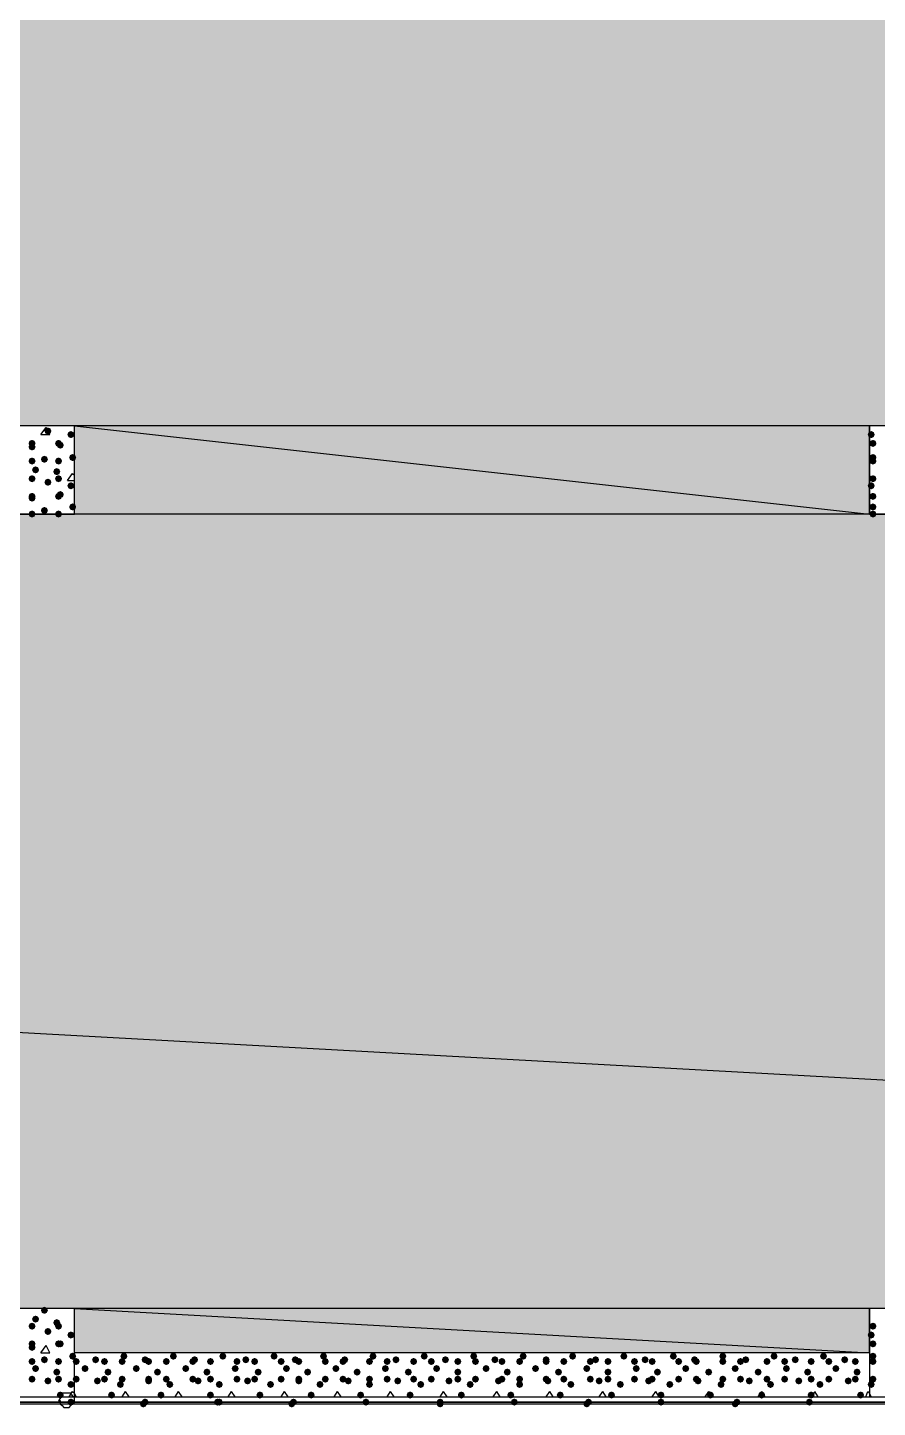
# Model space of a CAD drawing. Header units: millimetres. Extents: x 0 to 420, y 0 to 297.
# Drawn here: x 259.48 to 279.84, y 82.55 to 115.63 of the extents above; entities that cross this region are included whole.
import ezdxf

# ---------------------------------------------------------------- set-up
doc = ezdxf.new("R2010")
doc.units = ezdxf.units.MM
doc.layers.get('0').update_dxf_attribs({"linetype": 'CONTINUOUS'})

msp = doc.modelspace()

# ---------------------------------------------------------------- hatches: boundary and pattern name
at = {"true_color": 0x000008}
h = msp.add_hatch(color=0, dxfattribs=at)
h.paths.add_polyline_path([(379.603, 125.179667), (218.228333, 125.179667), (379.603, 106.087333)], flags=0)
h.paths.add_polyline_path([(218.228333, 125.179667), (379.603, 106.087333), (218.228333, 106.087333)], flags=0)
at = {"true_color": 0x000007}
for points in [[(260.053667, 105.960333), (260.028796, 105.900538), (259.969, 105.875667), (259.909204, 105.900538), (259.884333, 105.960333), (259.909204, 106.020129), (259.969, 106.045), (260.028796, 106.020129)], [(260.604, 105.875667), (260.579129, 105.815871), (260.519333, 105.791), (260.459538, 105.815871), (260.434667, 105.875667), (260.459537, 105.935462), (260.519333, 105.960333), (260.579129, 105.935463)], [(279.781, 105.875667), (279.756129, 105.815871), (279.696333, 105.791), (279.636538, 105.815871), (279.611667, 105.875667), (279.636537, 105.935462), (279.696333, 105.960333), (279.756129, 105.935463)], [(259.672667, 105.664), (259.647796, 105.604204), (259.588, 105.579333), (259.528204, 105.604204), (259.503333, 105.664), (259.528204, 105.723796), (259.588, 105.748667), (259.647796, 105.723796)], [(259.672667, 105.579333), (259.647796, 105.519537), (259.588, 105.494667), (259.528204, 105.519537), (259.503333, 105.579333), (259.528204, 105.639129), (259.588, 105.664), (259.647796, 105.639129)], [(260.307667, 105.664), (260.282796, 105.604204), (260.223, 105.579333), (260.163204, 105.604204), (260.138333, 105.664), (260.163204, 105.723796), (260.223, 105.748667), (260.282796, 105.723796)], [(260.35, 105.621667), (260.325129, 105.561871), (260.265333, 105.537), (260.205537, 105.561871), (260.180667, 105.621667), (260.205537, 105.681462), (260.265333, 105.706333), (260.325129, 105.681463)], [(279.823333, 105.664), (279.798463, 105.604204), (279.738667, 105.579333), (279.678871, 105.604204), (279.654, 105.664), (279.678871, 105.723796), (279.738667, 105.748667), (279.798462, 105.723796)], [(259.672667, 105.240667), (259.647796, 105.180871), (259.588, 105.156), (259.528204, 105.180871), (259.503333, 105.240667), (259.528204, 105.300462), (259.588, 105.325333), (259.647796, 105.300463)], [(259.969, 105.283), (259.944129, 105.223204), (259.884333, 105.198333), (259.824538, 105.223204), (259.799667, 105.283), (259.824537, 105.342796), (259.884333, 105.367667), (259.944129, 105.342796)], [(260.307667, 105.240667), (260.282796, 105.180871), (260.223, 105.156), (260.163204, 105.180871), (260.138333, 105.240667), (260.163204, 105.300462), (260.223, 105.325333), (260.282796, 105.300463)], [(260.646333, 105.325333), (260.621463, 105.265537), (260.561667, 105.240667), (260.501871, 105.265537), (260.477, 105.325333), (260.501871, 105.385129), (260.561667, 105.41), (260.621462, 105.385129)], [(279.823333, 105.325333), (279.798463, 105.265537), (279.738667, 105.240667), (279.678871, 105.265537), (279.654, 105.325333), (279.678871, 105.385129), (279.738667, 105.41), (279.798462, 105.385129)], [(279.823333, 105.240667), (279.798463, 105.180871), (279.738667, 105.156), (279.678871, 105.180871), (279.654, 105.240667), (279.678871, 105.300462), (279.738667, 105.325333), (279.798462, 105.300463)], [(259.672667, 104.817333), (259.647796, 104.757537), (259.588, 104.732667), (259.528204, 104.757537), (259.503333, 104.817333), (259.528204, 104.877129), (259.588, 104.902), (259.647796, 104.877129)], [(259.757333, 105.029), (259.732463, 104.969204), (259.672667, 104.944333), (259.612871, 104.969204), (259.588, 105.029), (259.612871, 105.088796), (259.672667, 105.113667), (259.732462, 105.088796)], [(260.265333, 104.986667), (260.240462, 104.926871), (260.180667, 104.902), (260.120871, 104.926871), (260.096, 104.986667), (260.120871, 105.046462), (260.180667, 105.071333), (260.240462, 105.046463)], [(260.307667, 104.817333), (260.282796, 104.757537), (260.223, 104.732667), (260.163204, 104.757537), (260.138333, 104.817333), (260.163204, 104.877129), (260.223, 104.902), (260.282796, 104.877129)], [(279.823333, 104.817333), (279.798463, 104.757537), (279.738667, 104.732667), (279.678871, 104.757537), (279.654, 104.817333), (279.678871, 104.877129), (279.738667, 104.902), (279.798462, 104.877129)], [(260.053667, 104.732667), (260.028796, 104.672871), (259.969, 104.648), (259.909204, 104.672871), (259.884333, 104.732667), (259.909204, 104.792462), (259.969, 104.817333), (260.028796, 104.792463)], [(260.604, 104.648), (260.579129, 104.588204), (260.519333, 104.563333), (260.459538, 104.588204), (260.434667, 104.648), (260.459537, 104.707796), (260.519333, 104.732667), (260.579129, 104.707796)], [(279.781, 104.648), (279.756129, 104.588204), (279.696333, 104.563333), (279.636538, 104.588204), (279.611667, 104.648), (279.636537, 104.707796), (279.696333, 104.732667), (279.756129, 104.707796)], [(259.672667, 104.394), (259.647796, 104.334204), (259.588, 104.309333), (259.528204, 104.334204), (259.503333, 104.394), (259.528204, 104.453796), (259.588, 104.478667), (259.647796, 104.453796)], [(259.672667, 104.351667), (259.647796, 104.291871), (259.588, 104.267), (259.528204, 104.291871), (259.503333, 104.351667), (259.528204, 104.411462), (259.588, 104.436333), (259.647796, 104.411463)], [(260.307667, 104.394), (260.282796, 104.334204), (260.223, 104.309333), (260.163204, 104.334204), (260.138333, 104.394), (260.163204, 104.453796), (260.223, 104.478667), (260.282796, 104.453796)], [(260.35, 104.436333), (260.325129, 104.376537), (260.265333, 104.351667), (260.205537, 104.376537), (260.180667, 104.436333), (260.205537, 104.496129), (260.265333, 104.521), (260.325129, 104.496129)], [(260.646333, 104.14), (260.621463, 104.080204), (260.561667, 104.055333), (260.501871, 104.080204), (260.477, 104.14), (260.501871, 104.199796), (260.561667, 104.224667), (260.621462, 104.199796)], [(279.823333, 104.394), (279.798463, 104.334204), (279.738667, 104.309333), (279.678871, 104.334204), (279.654, 104.394), (279.678871, 104.453796), (279.738667, 104.478667), (279.798462, 104.453796)], [(279.823333, 104.14), (279.798463, 104.080204), (279.738667, 104.055333), (279.678871, 104.080204), (279.654, 104.14), (279.678871, 104.199796), (279.738667, 104.224667), (279.798462, 104.199796)], [(259.672667, 103.970667), (259.647796, 103.910871), (259.588, 103.886), (259.528204, 103.910871), (259.503333, 103.970667), (259.528204, 104.030462), (259.588, 104.055333), (259.647796, 104.030463)], [(259.969, 104.055333), (259.944129, 103.995538), (259.884333, 103.970667), (259.824538, 103.995538), (259.799667, 104.055333), (259.824537, 104.115129), (259.884333, 104.14), (259.944129, 104.115129)], [(260.307667, 103.970667), (260.282796, 103.910871), (260.223, 103.886), (260.163204, 103.910871), (260.138333, 103.970667), (260.163204, 104.030462), (260.223, 104.055333), (260.282796, 104.030463)], [(279.823333, 103.970667), (279.798463, 103.910871), (279.738667, 103.886), (279.678871, 103.910871), (279.654, 103.970667), (279.678871, 104.030462), (279.738667, 104.055333), (279.798462, 104.030463)], [(259.757333, 84.666667), (259.732463, 84.606871), (259.672667, 84.582), (259.612871, 84.606871), (259.588, 84.666667), (259.612871, 84.726462), (259.672667, 84.751333), (259.732462, 84.726463)], [(259.969, 84.878333), (259.944129, 84.818537), (259.884333, 84.793667), (259.824538, 84.818537), (259.799667, 84.878333), (259.824537, 84.938129), (259.884333, 84.963), (259.944129, 84.938129)], [(259.672667, 84.497333), (259.647796, 84.437537), (259.588, 84.412667), (259.528204, 84.437537), (259.503333, 84.497333), (259.528204, 84.557129), (259.588, 84.582), (259.647796, 84.557129)], [(260.053667, 84.370333), (260.028796, 84.310538), (259.969, 84.285667), (259.909204, 84.310538), (259.884333, 84.370333), (259.909204, 84.430129), (259.969, 84.455), (260.028796, 84.430129)], [(260.265333, 84.582), (260.240462, 84.522204), (260.180667, 84.497333), (260.120871, 84.522204), (260.096, 84.582), (260.120871, 84.641796), (260.180667, 84.666667), (260.240462, 84.641796)], [(260.307667, 84.497333), (260.282796, 84.437537), (260.223, 84.412667), (260.163204, 84.437537), (260.138333, 84.497333), (260.163204, 84.557129), (260.223, 84.582), (260.282796, 84.557129)], [(260.604, 84.285667), (260.579129, 84.225871), (260.519333, 84.201), (260.459538, 84.225871), (260.434667, 84.285667), (260.459537, 84.345462), (260.519333, 84.370333), (260.579129, 84.345463)], [(279.781, 84.285667), (279.756129, 84.225871), (279.696333, 84.201), (279.636538, 84.225871), (279.611667, 84.285667), (279.636537, 84.345462), (279.696333, 84.370333), (279.756129, 84.345463)], [(279.823333, 84.497333), (279.798463, 84.437537), (279.738667, 84.412667), (279.678871, 84.437537), (279.654, 84.497333), (279.678871, 84.557129), (279.738667, 84.582), (279.798462, 84.557129)], [(259.672667, 84.074), (259.647796, 84.014204), (259.588, 83.989333), (259.528204, 84.014204), (259.503333, 84.074), (259.528204, 84.133796), (259.588, 84.158667), (259.647796, 84.133796)], [(259.672667, 83.989333), (259.647796, 83.929537), (259.588, 83.904667), (259.528204, 83.929537), (259.503333, 83.989333), (259.528204, 84.049129), (259.588, 84.074), (259.647796, 84.049129)], [(260.307667, 84.074), (260.282796, 84.014204), (260.223, 83.989333), (260.163204, 84.014204), (260.138333, 84.074), (260.163204, 84.133796), (260.223, 84.158667), (260.282796, 84.133796)], [(260.35, 84.074), (260.325129, 84.014204), (260.265333, 83.989333), (260.205537, 84.014204), (260.180667, 84.074), (260.205537, 84.133796), (260.265333, 84.158667), (260.325129, 84.133796)], [(279.823333, 84.074), (279.798463, 84.014204), (279.738667, 83.989333), (279.678871, 84.014204), (279.654, 84.074), (279.678871, 84.133796), (279.738667, 84.158667), (279.798462, 84.133796)], [(259.672667, 83.650667), (259.647796, 83.590871), (259.588, 83.566), (259.528204, 83.590871), (259.503333, 83.650667), (259.528204, 83.710462), (259.588, 83.735333), (259.647796, 83.710463)], [(259.969, 83.693), (259.944129, 83.633204), (259.884333, 83.608333), (259.824538, 83.633204), (259.799667, 83.693), (259.824537, 83.752796), (259.884333, 83.777667), (259.944129, 83.752796)], [(260.307667, 83.650667), (260.282796, 83.590871), (260.223, 83.566), (260.163204, 83.590871), (260.138333, 83.650667), (260.163204, 83.710462), (260.223, 83.735333), (260.282796, 83.710463)], [(260.646333, 83.777667), (260.621463, 83.717871), (260.561667, 83.693), (260.501871, 83.717871), (260.477, 83.777667), (260.501871, 83.837462), (260.561667, 83.862333), (260.621462, 83.837463)], [(279.823333, 83.777667), (279.798463, 83.717871), (279.738667, 83.693), (279.678871, 83.717871), (279.654, 83.777667), (279.678871, 83.837462), (279.738667, 83.862333), (279.798462, 83.837463)], [(279.823333, 83.650667), (279.798463, 83.590871), (279.738667, 83.566), (279.678871, 83.590871), (279.654, 83.650667), (279.678871, 83.710462), (279.738667, 83.735333), (279.798462, 83.710463)], [(259.757333, 83.481333), (259.732463, 83.421537), (259.672667, 83.396667), (259.612871, 83.421537), (259.588, 83.481333), (259.612871, 83.541129), (259.672667, 83.566), (259.732462, 83.541129)], [(260.265333, 83.396667), (260.240462, 83.336871), (260.180667, 83.312), (260.120871, 83.336871), (260.096, 83.396667), (260.120871, 83.456462), (260.180667, 83.481333), (260.240462, 83.456463)], [(259.672667, 83.227333), (259.647796, 83.167537), (259.588, 83.142667), (259.528204, 83.167537), (259.503333, 83.227333), (259.528204, 83.287129), (259.588, 83.312), (259.647796, 83.287129)], [(260.053667, 83.185), (260.028796, 83.125204), (259.969, 83.100333), (259.909204, 83.125204), (259.884333, 83.185), (259.909204, 83.244796), (259.969, 83.269667), (260.028796, 83.244796)], [(260.307667, 83.227333), (260.282796, 83.167537), (260.223, 83.142667), (260.163204, 83.167537), (260.138333, 83.227333), (260.163204, 83.287129), (260.223, 83.312), (260.282796, 83.287129)], [(260.604, 83.100333), (260.579129, 83.040538), (260.519333, 83.015667), (260.459538, 83.040538), (260.434667, 83.100333), (260.459537, 83.160129), (260.519333, 83.185), (260.579129, 83.160129)], [(279.781, 83.100333), (279.756129, 83.040538), (279.696333, 83.015667), (279.636538, 83.040538), (279.611667, 83.100333), (279.636537, 83.160129), (279.696333, 83.185), (279.756129, 83.160129)], [(279.823333, 83.227333), (279.798463, 83.167537), (279.738667, 83.142667), (279.678871, 83.167537), (279.654, 83.227333), (279.678871, 83.287129), (279.738667, 83.312), (279.798462, 83.287129)], [(260.35, 82.846333), (260.325129, 82.786537), (260.265333, 82.761667), (260.205537, 82.786537), (260.180667, 82.846333), (260.205537, 82.906129), (260.265333, 82.931), (260.325129, 82.906129)]]:
    msp.add_hatch(color=0, dxfattribs=at).paths.add_polyline_path(points, flags=0)
at = {"true_color": 0x000008}
h = msp.add_hatch(color=0, dxfattribs=at)
h.paths.add_polyline_path([(279.654, 106.087333), (260.604, 106.087333), (279.654, 103.970667)], flags=0)
h.paths.add_polyline_path([(260.604, 106.087333), (279.654, 103.970667), (260.604, 103.970667)], flags=0)
h = msp.add_hatch(color=0, dxfattribs=at)
h.paths.add_polyline_path([(379.603, 103.970667), (33.528, 103.970667), (379.603, 84.920667)], flags=0)
h.paths.add_polyline_path([(33.528, 103.970667), (379.603, 84.920667), (33.528, 84.920667)], flags=0)
h = msp.add_hatch(color=0, dxfattribs=at)
h.paths.add_polyline_path([(279.654, 84.920667), (260.604, 84.920667), (279.654, 83.862333)], flags=0)
h.paths.add_polyline_path([(260.604, 84.920667), (279.654, 83.862333), (260.604, 83.862333)], flags=0)
for points in [[(260.731, 83.650667), (260.706129, 83.590871), (260.646333, 83.566), (260.586538, 83.590871), (260.561667, 83.650667), (260.586537, 83.710462), (260.646333, 83.735333), (260.706129, 83.710463)], [(261.196667, 83.693), (261.171796, 83.633204), (261.112, 83.608333), (261.052204, 83.633204), (261.027333, 83.693), (261.052204, 83.752796), (261.112, 83.777667), (261.171796, 83.752796)], [(261.408333, 83.650667), (261.383462, 83.590871), (261.323667, 83.566), (261.263871, 83.590871), (261.239, 83.650667), (261.263871, 83.710462), (261.323667, 83.735333), (261.383462, 83.710463)], [(261.831667, 83.650667), (261.806796, 83.590871), (261.747, 83.566), (261.687204, 83.590871), (261.662333, 83.650667), (261.687204, 83.710462), (261.747, 83.735333), (261.806796, 83.710463)], [(261.874, 83.777667), (261.849129, 83.717871), (261.789333, 83.693), (261.729537, 83.717871), (261.704667, 83.777667), (261.729537, 83.837462), (261.789333, 83.862333), (261.849129, 83.837463)], [(262.382, 83.693), (262.357129, 83.633204), (262.297333, 83.608333), (262.237538, 83.633204), (262.212667, 83.693), (262.237537, 83.752796), (262.297333, 83.777667), (262.357129, 83.752796)], [(262.466667, 83.650667), (262.441796, 83.590871), (262.382, 83.566), (262.322204, 83.590871), (262.297333, 83.650667), (262.322204, 83.710462), (262.382, 83.735333), (262.441796, 83.710463)], [(262.89, 83.650667), (262.865129, 83.590871), (262.805333, 83.566), (262.745538, 83.590871), (262.720667, 83.650667), (262.745537, 83.710462), (262.805333, 83.735333), (262.865129, 83.710463)], [(263.059333, 83.777667), (263.034463, 83.717871), (262.974667, 83.693), (262.914871, 83.717871), (262.89, 83.777667), (262.914871, 83.837462), (262.974667, 83.862333), (263.034462, 83.837463)], [(263.525, 83.650667), (263.500129, 83.590871), (263.440333, 83.566), (263.380538, 83.590871), (263.355667, 83.650667), (263.380537, 83.710462), (263.440333, 83.735333), (263.500129, 83.710463)], [(263.567333, 83.693), (263.542462, 83.633204), (263.482667, 83.608333), (263.422871, 83.633204), (263.398, 83.693), (263.422871, 83.752796), (263.482667, 83.777667), (263.542462, 83.752796)], [(263.948333, 83.650667), (263.923463, 83.590871), (263.863667, 83.566), (263.803871, 83.590871), (263.779, 83.650667), (263.803871, 83.710462), (263.863667, 83.735333), (263.923462, 83.710463)], [(264.244667, 83.777667), (264.219796, 83.717871), (264.16, 83.693), (264.100204, 83.717871), (264.075333, 83.777667), (264.100204, 83.837462), (264.16, 83.862333), (264.219796, 83.837463)], [(264.583333, 83.650667), (264.558463, 83.590871), (264.498667, 83.566), (264.438871, 83.590871), (264.414, 83.650667), (264.438871, 83.710462), (264.498667, 83.735333), (264.558462, 83.710463)], [(264.795, 83.693), (264.770129, 83.633204), (264.710333, 83.608333), (264.650538, 83.633204), (264.625667, 83.693), (264.650537, 83.752796), (264.710333, 83.777667), (264.770129, 83.752796)], [(265.006667, 83.650667), (264.981796, 83.590871), (264.922, 83.566), (264.862204, 83.590871), (264.837333, 83.650667), (264.862204, 83.710462), (264.922, 83.735333), (264.981796, 83.710463)], [(265.472333, 83.777667), (265.447462, 83.717871), (265.387667, 83.693), (265.327871, 83.717871), (265.303, 83.777667), (265.327871, 83.837462), (265.387667, 83.862333), (265.447462, 83.837463)], [(265.641667, 83.650667), (265.616796, 83.590871), (265.557, 83.566), (265.497204, 83.590871), (265.472333, 83.650667), (265.497204, 83.710462), (265.557, 83.735333), (265.616796, 83.710463)], [(265.980333, 83.693), (265.955462, 83.633204), (265.895667, 83.608333), (265.835871, 83.633204), (265.811, 83.693), (265.835871, 83.752796), (265.895667, 83.777667), (265.955462, 83.752796)], [(266.065, 83.650667), (266.040129, 83.590871), (265.980333, 83.566), (265.920538, 83.590871), (265.895667, 83.650667), (265.920537, 83.710462), (265.980333, 83.735333), (266.040129, 83.710463)], [(266.657667, 83.777667), (266.632796, 83.717871), (266.573, 83.693), (266.513204, 83.717871), (266.488333, 83.777667), (266.513204, 83.837462), (266.573, 83.862333), (266.632796, 83.837463)], [(266.7, 83.650667), (266.675129, 83.590871), (266.615333, 83.566), (266.555538, 83.590871), (266.530667, 83.650667), (266.555537, 83.710462), (266.615333, 83.735333), (266.675129, 83.710463)], [(267.123333, 83.650667), (267.098462, 83.590871), (267.038667, 83.566), (266.978871, 83.590871), (266.954, 83.650667), (266.978871, 83.710462), (267.038667, 83.735333), (267.098462, 83.710463)], [(267.165667, 83.693), (267.140796, 83.633204), (267.081, 83.608333), (267.021204, 83.633204), (266.996333, 83.693), (267.021204, 83.752796), (267.081, 83.777667), (267.140796, 83.752796)], [(267.758333, 83.650667), (267.733462, 83.590871), (267.673667, 83.566), (267.613871, 83.590871), (267.589, 83.650667), (267.613871, 83.710462), (267.673667, 83.735333), (267.733462, 83.710463)], [(267.843, 83.777667), (267.818129, 83.717871), (267.758333, 83.693), (267.698538, 83.717871), (267.673667, 83.777667), (267.698537, 83.837462), (267.758333, 83.862333), (267.818129, 83.837463)], [(268.181667, 83.650667), (268.156796, 83.590871), (268.097, 83.566), (268.037204, 83.590871), (268.012333, 83.650667), (268.037204, 83.710462), (268.097, 83.735333), (268.156796, 83.710463)], [(268.393333, 83.693), (268.368462, 83.633204), (268.308667, 83.608333), (268.248871, 83.633204), (268.224, 83.693), (268.248871, 83.752796), (268.308667, 83.777667), (268.368462, 83.752796)], [(268.816667, 83.650667), (268.791796, 83.590871), (268.732, 83.566), (268.672204, 83.590871), (268.647333, 83.650667), (268.672204, 83.710462), (268.732, 83.735333), (268.791796, 83.710463)], [(269.070667, 83.777667), (269.045796, 83.717871), (268.986, 83.693), (268.926204, 83.717871), (268.901333, 83.777667), (268.926204, 83.837462), (268.986, 83.862333), (269.045796, 83.837463)], [(269.24, 83.650667), (269.215129, 83.590871), (269.155333, 83.566), (269.095537, 83.590871), (269.070667, 83.650667), (269.095537, 83.710462), (269.155333, 83.735333), (269.215129, 83.710463)], [(269.578667, 83.693), (269.553796, 83.633204), (269.494, 83.608333), (269.434204, 83.633204), (269.409333, 83.693), (269.434204, 83.752796), (269.494, 83.777667), (269.553796, 83.752796)], [(269.875, 83.650667), (269.850129, 83.590871), (269.790333, 83.566), (269.730537, 83.590871), (269.705667, 83.650667), (269.730537, 83.710462), (269.790333, 83.735333), (269.850129, 83.710463)], [(270.256, 83.777667), (270.231129, 83.717871), (270.171333, 83.693), (270.111538, 83.717871), (270.086667, 83.777667), (270.111537, 83.837462), (270.171333, 83.862333), (270.231129, 83.837463)], [(270.298333, 83.650667), (270.273462, 83.590871), (270.213667, 83.566), (270.153871, 83.590871), (270.129, 83.650667), (270.153871, 83.710462), (270.213667, 83.735333), (270.273462, 83.710463)], [(270.764, 83.693), (270.739129, 83.633204), (270.679333, 83.608333), (270.619537, 83.633204), (270.594667, 83.693), (270.619537, 83.752796), (270.679333, 83.777667), (270.739129, 83.752796)], [(270.933333, 83.650667), (270.908462, 83.590871), (270.848667, 83.566), (270.788871, 83.590871), (270.764, 83.650667), (270.788871, 83.710462), (270.848667, 83.735333), (270.908462, 83.710463)], [(271.356667, 83.650667), (271.331796, 83.590871), (271.272, 83.566), (271.212204, 83.590871), (271.187333, 83.650667), (271.212204, 83.710462), (271.272, 83.735333), (271.331796, 83.710463)], [(271.441333, 83.777667), (271.416462, 83.717871), (271.356667, 83.693), (271.296871, 83.717871), (271.272, 83.777667), (271.296871, 83.837462), (271.356667, 83.862333), (271.416462, 83.837463)], [(271.991667, 83.693), (271.966796, 83.633204), (271.907, 83.608333), (271.847204, 83.633204), (271.822333, 83.693), (271.847204, 83.752796), (271.907, 83.777667), (271.966796, 83.752796)], [(271.991667, 83.650667), (271.966796, 83.590871), (271.907, 83.566), (271.847204, 83.590871), (271.822333, 83.650667), (271.847204, 83.710462), (271.907, 83.735333), (271.966796, 83.710463)], [(272.415, 83.650667), (272.390129, 83.590871), (272.330333, 83.566), (272.270538, 83.590871), (272.245667, 83.650667), (272.270537, 83.710462), (272.330333, 83.735333), (272.390129, 83.710463)], [(272.626667, 83.777667), (272.601796, 83.717871), (272.542, 83.693), (272.482204, 83.717871), (272.457333, 83.777667), (272.482204, 83.837462), (272.542, 83.862333), (272.601796, 83.837463)], [(273.05, 83.650667), (273.025129, 83.590871), (272.965333, 83.566), (272.905538, 83.590871), (272.880667, 83.650667), (272.905537, 83.710462), (272.965333, 83.735333), (273.025129, 83.710463)], [(273.177, 83.693), (273.152129, 83.633204), (273.092333, 83.608333), (273.032537, 83.633204), (273.007667, 83.693), (273.032537, 83.752796), (273.092333, 83.777667), (273.152129, 83.752796)], [(273.473333, 83.650667), (273.448463, 83.590871), (273.388667, 83.566), (273.328871, 83.590871), (273.304, 83.650667), (273.328871, 83.710462), (273.388667, 83.735333), (273.448462, 83.710463)], [(273.854333, 83.777667), (273.829462, 83.717871), (273.769667, 83.693), (273.709871, 83.717871), (273.685, 83.777667), (273.709871, 83.837462), (273.769667, 83.862333), (273.829462, 83.837463)], [(274.108333, 83.650667), (274.083463, 83.590871), (274.023667, 83.566), (273.963871, 83.590871), (273.939, 83.650667), (273.963871, 83.710462), (274.023667, 83.735333), (274.083462, 83.710463)], [(274.362333, 83.693), (274.337463, 83.633204), (274.277667, 83.608333), (274.217871, 83.633204), (274.193, 83.693), (274.217871, 83.752796), (274.277667, 83.777667), (274.337462, 83.752796)], [(274.531667, 83.650667), (274.506796, 83.590871), (274.447, 83.566), (274.387204, 83.590871), (274.362333, 83.650667), (274.387204, 83.710462), (274.447, 83.735333), (274.506796, 83.710463)], [(275.039667, 83.777667), (275.014796, 83.717871), (274.955, 83.693), (274.895204, 83.717871), (274.870333, 83.777667), (274.895204, 83.837462), (274.955, 83.862333), (275.014796, 83.837463)], [(275.166667, 83.650667), (275.141796, 83.590871), (275.082, 83.566), (275.022204, 83.590871), (274.997333, 83.650667), (275.022204, 83.710462), (275.082, 83.735333), (275.141796, 83.710463)], [(275.547667, 83.693), (275.522796, 83.633204), (275.463, 83.608333), (275.403204, 83.633204), (275.378333, 83.693), (275.403204, 83.752796), (275.463, 83.777667), (275.522796, 83.752796)], [(275.59, 83.650667), (275.565129, 83.590871), (275.505333, 83.566), (275.445538, 83.590871), (275.420667, 83.650667), (275.445537, 83.710462), (275.505333, 83.735333), (275.565129, 83.710463)], [(276.225, 83.777667), (276.200129, 83.717871), (276.140333, 83.693), (276.080537, 83.717871), (276.055667, 83.777667), (276.080537, 83.837462), (276.140333, 83.862333), (276.200129, 83.837463)], [(276.225, 83.650667), (276.200129, 83.590871), (276.140333, 83.566), (276.080537, 83.590871), (276.055667, 83.650667), (276.080537, 83.710462), (276.140333, 83.735333), (276.200129, 83.710463)], [(276.648333, 83.650667), (276.623462, 83.590871), (276.563667, 83.566), (276.503871, 83.590871), (276.479, 83.650667), (276.503871, 83.710462), (276.563667, 83.735333), (276.623462, 83.710463)], [(276.775333, 83.693), (276.750463, 83.633204), (276.690667, 83.608333), (276.630871, 83.633204), (276.606, 83.693), (276.630871, 83.752796), (276.690667, 83.777667), (276.750462, 83.752796)], [(277.283333, 83.650667), (277.258462, 83.590871), (277.198667, 83.566), (277.138871, 83.590871), (277.114, 83.650667), (277.138871, 83.710462), (277.198667, 83.735333), (277.258462, 83.710463)], [(277.452667, 83.777667), (277.427796, 83.717871), (277.368, 83.693), (277.308204, 83.717871), (277.283333, 83.777667), (277.308204, 83.837462), (277.368, 83.862333), (277.427796, 83.837463)], [(277.706667, 83.650667), (277.681796, 83.590871), (277.622, 83.566), (277.562204, 83.590871), (277.537333, 83.650667), (277.562204, 83.710462), (277.622, 83.735333), (277.681796, 83.710463)], [(277.960667, 83.693), (277.935796, 83.633204), (277.876, 83.608333), (277.816204, 83.633204), (277.791333, 83.693), (277.816204, 83.752796), (277.876, 83.777667), (277.935796, 83.752796)], [(278.341667, 83.650667), (278.316796, 83.590871), (278.257, 83.566), (278.197204, 83.590871), (278.172333, 83.650667), (278.197204, 83.710462), (278.257, 83.735333), (278.316796, 83.710463)], [(278.638, 83.777667), (278.613129, 83.717871), (278.553333, 83.693), (278.493538, 83.717871), (278.468667, 83.777667), (278.493537, 83.837462), (278.553333, 83.862333), (278.613129, 83.837463)], [(278.765, 83.650667), (278.740129, 83.590871), (278.680333, 83.566), (278.620538, 83.590871), (278.595667, 83.650667), (278.620537, 83.710462), (278.680333, 83.735333), (278.740129, 83.710463)], [(279.146, 83.693), (279.121129, 83.633204), (279.061333, 83.608333), (279.001537, 83.633204), (278.976667, 83.693), (279.001537, 83.752796), (279.061333, 83.777667), (279.121129, 83.752796)], [(279.4, 83.650667), (279.375129, 83.590871), (279.315333, 83.566), (279.255538, 83.590871), (279.230667, 83.650667), (279.255537, 83.710462), (279.315333, 83.735333), (279.375129, 83.710463)], [(260.942667, 83.481333), (260.917796, 83.421537), (260.858, 83.396667), (260.798204, 83.421537), (260.773333, 83.481333), (260.798204, 83.541129), (260.858, 83.566), (260.917796, 83.541129)], [(261.493, 83.396667), (261.468129, 83.336871), (261.408333, 83.312), (261.348538, 83.336871), (261.323667, 83.396667), (261.348537, 83.456462), (261.408333, 83.481333), (261.468129, 83.456463)], [(262.170333, 83.481333), (262.145463, 83.421537), (262.085667, 83.396667), (262.025871, 83.421537), (262.001, 83.481333), (262.025871, 83.541129), (262.085667, 83.566), (262.145462, 83.541129)], [(262.678333, 83.396667), (262.653462, 83.336871), (262.593667, 83.312), (262.533871, 83.336871), (262.509, 83.396667), (262.533871, 83.456462), (262.593667, 83.481333), (262.653462, 83.456463)], [(263.355667, 83.481333), (263.330796, 83.421537), (263.271, 83.396667), (263.211204, 83.421537), (263.186333, 83.481333), (263.211204, 83.541129), (263.271, 83.566), (263.330796, 83.541129)], [(263.863667, 83.396667), (263.838796, 83.336871), (263.779, 83.312), (263.719204, 83.336871), (263.694333, 83.396667), (263.719204, 83.456462), (263.779, 83.481333), (263.838796, 83.456463)], [(264.541, 83.481333), (264.516129, 83.421537), (264.456333, 83.396667), (264.396538, 83.421537), (264.371667, 83.481333), (264.396537, 83.541129), (264.456333, 83.566), (264.516129, 83.541129)], [(265.091333, 83.396667), (265.066462, 83.336871), (265.006667, 83.312), (264.946871, 83.336871), (264.922, 83.396667), (264.946871, 83.456462), (265.006667, 83.481333), (265.066462, 83.456463)], [(265.768667, 83.481333), (265.743796, 83.421537), (265.684, 83.396667), (265.624204, 83.421537), (265.599333, 83.481333), (265.624204, 83.541129), (265.684, 83.566), (265.743796, 83.541129)], [(266.276667, 83.396667), (266.251796, 83.336871), (266.192, 83.312), (266.132204, 83.336871), (266.107333, 83.396667), (266.132204, 83.456462), (266.192, 83.481333), (266.251796, 83.456463)], [(266.954, 83.481333), (266.929129, 83.421537), (266.869333, 83.396667), (266.809538, 83.421537), (266.784667, 83.481333), (266.809537, 83.541129), (266.869333, 83.566), (266.929129, 83.541129)], [(267.462, 83.396667), (267.437129, 83.336871), (267.377333, 83.312), (267.317537, 83.336871), (267.292667, 83.396667), (267.317537, 83.456462), (267.377333, 83.481333), (267.437129, 83.456463)], [(268.139333, 83.481333), (268.114462, 83.421537), (268.054667, 83.396667), (267.994871, 83.421537), (267.97, 83.481333), (267.994871, 83.541129), (268.054667, 83.566), (268.114462, 83.541129)], [(268.689667, 83.396667), (268.664796, 83.336871), (268.605, 83.312), (268.545204, 83.336871), (268.520333, 83.396667), (268.545204, 83.456462), (268.605, 83.481333), (268.664796, 83.456463)], [(269.367, 83.481333), (269.342129, 83.421537), (269.282333, 83.396667), (269.222537, 83.421537), (269.197667, 83.481333), (269.222537, 83.541129), (269.282333, 83.566), (269.342129, 83.541129)], [(269.875, 83.396667), (269.850129, 83.336871), (269.790333, 83.312), (269.730537, 83.336871), (269.705667, 83.396667), (269.730537, 83.456462), (269.790333, 83.481333), (269.850129, 83.456463)], [(270.552333, 83.481333), (270.527462, 83.421537), (270.467667, 83.396667), (270.407871, 83.421537), (270.383, 83.481333), (270.407871, 83.541129), (270.467667, 83.566), (270.527462, 83.541129)], [(271.060333, 83.396667), (271.035462, 83.336871), (270.975667, 83.312), (270.915871, 83.336871), (270.891, 83.396667), (270.915871, 83.456462), (270.975667, 83.481333), (271.035462, 83.456463)], [(271.737667, 83.481333), (271.712796, 83.421537), (271.653, 83.396667), (271.593204, 83.421537), (271.568333, 83.481333), (271.593204, 83.541129), (271.653, 83.566), (271.712796, 83.541129)], [(272.288, 83.396667), (272.263129, 83.336871), (272.203333, 83.312), (272.143537, 83.336871), (272.118667, 83.396667), (272.143537, 83.456462), (272.203333, 83.481333), (272.263129, 83.456463)], [(272.965333, 83.481333), (272.940462, 83.421537), (272.880667, 83.396667), (272.820871, 83.421537), (272.796, 83.481333), (272.820871, 83.541129), (272.880667, 83.566), (272.940462, 83.541129)], [(273.473333, 83.396667), (273.448463, 83.336871), (273.388667, 83.312), (273.328871, 83.336871), (273.304, 83.396667), (273.328871, 83.456462), (273.388667, 83.481333), (273.448462, 83.456463)], [(274.150667, 83.481333), (274.125796, 83.421537), (274.066, 83.396667), (274.006204, 83.421537), (273.981333, 83.481333), (274.006204, 83.541129), (274.066, 83.566), (274.125796, 83.541129)], [(274.658667, 83.396667), (274.633796, 83.336871), (274.574, 83.312), (274.514204, 83.336871), (274.489333, 83.396667), (274.514204, 83.456462), (274.574, 83.481333), (274.633796, 83.456463)], [(275.336, 83.481333), (275.311129, 83.421537), (275.251333, 83.396667), (275.191537, 83.421537), (275.166667, 83.481333), (275.191537, 83.541129), (275.251333, 83.566), (275.311129, 83.541129)], [(275.886333, 83.396667), (275.861463, 83.336871), (275.801667, 83.312), (275.741871, 83.336871), (275.717, 83.396667), (275.741871, 83.456462), (275.801667, 83.481333), (275.861462, 83.456463)], [(276.521333, 83.481333), (276.496463, 83.421537), (276.436667, 83.396667), (276.376871, 83.421537), (276.352, 83.481333), (276.376871, 83.541129), (276.436667, 83.566), (276.496462, 83.541129)], [(277.071667, 83.396667), (277.046796, 83.336871), (276.987, 83.312), (276.927204, 83.336871), (276.902333, 83.396667), (276.927204, 83.456462), (276.987, 83.481333), (277.046796, 83.456463)], [(277.749, 83.481333), (277.724129, 83.421537), (277.664333, 83.396667), (277.604537, 83.421537), (277.579667, 83.481333), (277.604537, 83.541129), (277.664333, 83.566), (277.724129, 83.541129)], [(278.257, 83.396667), (278.232129, 83.336871), (278.172333, 83.312), (278.112538, 83.336871), (278.087667, 83.396667), (278.112537, 83.456462), (278.172333, 83.481333), (278.232129, 83.456463)], [(278.934333, 83.481333), (278.909462, 83.421537), (278.849667, 83.396667), (278.789871, 83.421537), (278.765, 83.481333), (278.789871, 83.541129), (278.849667, 83.566), (278.909462, 83.541129)], [(279.442333, 83.396667), (279.417462, 83.336871), (279.357667, 83.312), (279.297871, 83.336871), (279.273, 83.396667), (279.297871, 83.456462), (279.357667, 83.481333), (279.417462, 83.456463)], [(260.731, 83.227333), (260.706129, 83.167537), (260.646333, 83.142667), (260.586538, 83.167537), (260.561667, 83.227333), (260.586537, 83.287129), (260.646333, 83.312), (260.706129, 83.287129)], [(261.239, 83.185), (261.214129, 83.125204), (261.154333, 83.100333), (261.094538, 83.125204), (261.069667, 83.185), (261.094537, 83.244796), (261.154333, 83.269667), (261.214129, 83.244796)], [(261.408333, 83.227333), (261.383462, 83.167537), (261.323667, 83.142667), (261.263871, 83.167537), (261.239, 83.227333), (261.263871, 83.287129), (261.323667, 83.312), (261.383462, 83.287129)], [(261.789333, 83.100333), (261.764463, 83.040538), (261.704667, 83.015667), (261.644871, 83.040538), (261.62, 83.100333), (261.644871, 83.160129), (261.704667, 83.185), (261.764462, 83.160129)], [(261.831667, 83.227333), (261.806796, 83.167537), (261.747, 83.142667), (261.687204, 83.167537), (261.662333, 83.227333), (261.687204, 83.287129), (261.747, 83.312), (261.806796, 83.287129)], [(262.466667, 83.227333), (262.441796, 83.167537), (262.382, 83.142667), (262.322204, 83.167537), (262.297333, 83.227333), (262.322204, 83.287129), (262.382, 83.312), (262.441796, 83.287129)], [(262.466667, 83.185), (262.441796, 83.125204), (262.382, 83.100333), (262.322204, 83.125204), (262.297333, 83.185), (262.322204, 83.244796), (262.382, 83.269667), (262.441796, 83.244796)], [(262.89, 83.227333), (262.865129, 83.167537), (262.805333, 83.142667), (262.745538, 83.167537), (262.720667, 83.227333), (262.745537, 83.287129), (262.805333, 83.312), (262.865129, 83.287129)], [(262.974667, 83.100333), (262.949796, 83.040538), (262.89, 83.015667), (262.830204, 83.040538), (262.805333, 83.100333), (262.830204, 83.160129), (262.89, 83.185), (262.949796, 83.160129)], [(263.525, 83.227333), (263.500129, 83.167537), (263.440333, 83.142667), (263.380538, 83.167537), (263.355667, 83.227333), (263.380537, 83.287129), (263.440333, 83.312), (263.500129, 83.287129)], [(263.652, 83.185), (263.627129, 83.125204), (263.567333, 83.100333), (263.507538, 83.125204), (263.482667, 83.185), (263.507537, 83.244796), (263.567333, 83.269667), (263.627129, 83.244796)], [(263.948333, 83.227333), (263.923463, 83.167537), (263.863667, 83.142667), (263.803871, 83.167537), (263.779, 83.227333), (263.803871, 83.287129), (263.863667, 83.312), (263.923462, 83.287129)], [(264.16, 83.100333), (264.135129, 83.040538), (264.075333, 83.015667), (264.015538, 83.040538), (263.990667, 83.100333), (264.015537, 83.160129), (264.075333, 83.185), (264.135129, 83.160129)], [(264.583333, 83.227333), (264.558463, 83.167537), (264.498667, 83.142667), (264.438871, 83.167537), (264.414, 83.227333), (264.438871, 83.287129), (264.498667, 83.312), (264.558462, 83.287129)], [(264.837333, 83.185), (264.812462, 83.125204), (264.752667, 83.100333), (264.692871, 83.125204), (264.668, 83.185), (264.692871, 83.244796), (264.752667, 83.269667), (264.812462, 83.244796)], [(265.006667, 83.227333), (264.981796, 83.167537), (264.922, 83.142667), (264.862204, 83.167537), (264.837333, 83.227333), (264.862204, 83.287129), (264.922, 83.312), (264.981796, 83.287129)], [(265.387667, 83.100333), (265.362796, 83.040538), (265.303, 83.015667), (265.243204, 83.040538), (265.218333, 83.100333), (265.243204, 83.160129), (265.303, 83.185), (265.362796, 83.160129)], [(265.641667, 83.227333), (265.616796, 83.167537), (265.557, 83.142667), (265.497204, 83.167537), (265.472333, 83.227333), (265.497204, 83.287129), (265.557, 83.312), (265.616796, 83.287129)], [(266.065, 83.227333), (266.040129, 83.167537), (265.980333, 83.142667), (265.920538, 83.167537), (265.895667, 83.227333), (265.920537, 83.287129), (265.980333, 83.312), (266.040129, 83.287129)], [(266.065, 83.185), (266.040129, 83.125204), (265.980333, 83.100333), (265.920538, 83.125204), (265.895667, 83.185), (265.920537, 83.244796), (265.980333, 83.269667), (266.040129, 83.244796)], [(266.573, 83.100333), (266.548129, 83.040538), (266.488333, 83.015667), (266.428538, 83.040538), (266.403667, 83.100333), (266.428537, 83.160129), (266.488333, 83.185), (266.548129, 83.160129)], [(266.7, 83.227333), (266.675129, 83.167537), (266.615333, 83.142667), (266.555538, 83.167537), (266.530667, 83.227333), (266.555537, 83.287129), (266.615333, 83.312), (266.675129, 83.287129)], [(267.123333, 83.227333), (267.098462, 83.167537), (267.038667, 83.142667), (266.978871, 83.167537), (266.954, 83.227333), (266.978871, 83.287129), (267.038667, 83.312), (267.098462, 83.287129)], [(267.250333, 83.185), (267.225462, 83.125204), (267.165667, 83.100333), (267.105871, 83.125204), (267.081, 83.185), (267.105871, 83.244796), (267.165667, 83.269667), (267.225462, 83.244796)], [(267.758333, 83.227333), (267.733462, 83.167537), (267.673667, 83.142667), (267.613871, 83.167537), (267.589, 83.227333), (267.613871, 83.287129), (267.673667, 83.312), (267.733462, 83.287129)], [(267.758333, 83.100333), (267.733462, 83.040538), (267.673667, 83.015667), (267.613871, 83.040538), (267.589, 83.100333), (267.613871, 83.160129), (267.673667, 83.185), (267.733462, 83.160129)], [(268.181667, 83.227333), (268.156796, 83.167537), (268.097, 83.142667), (268.037204, 83.167537), (268.012333, 83.227333), (268.037204, 83.287129), (268.097, 83.312), (268.156796, 83.287129)], [(268.435667, 83.185), (268.410796, 83.125204), (268.351, 83.100333), (268.291204, 83.125204), (268.266333, 83.185), (268.291204, 83.244796), (268.351, 83.269667), (268.410796, 83.244796)], [(268.816667, 83.227333), (268.791796, 83.167537), (268.732, 83.142667), (268.672204, 83.167537), (268.647333, 83.227333), (268.672204, 83.287129), (268.732, 83.312), (268.791796, 83.287129)], [(268.986, 83.100333), (268.961129, 83.040538), (268.901333, 83.015667), (268.841538, 83.040538), (268.816667, 83.100333), (268.841537, 83.160129), (268.901333, 83.185), (268.961129, 83.160129)], [(269.24, 83.227333), (269.215129, 83.167537), (269.155333, 83.142667), (269.095537, 83.167537), (269.070667, 83.227333), (269.095537, 83.287129), (269.155333, 83.312), (269.215129, 83.287129)], [(269.663333, 83.185), (269.638462, 83.125204), (269.578667, 83.100333), (269.518871, 83.125204), (269.494, 83.185), (269.518871, 83.244796), (269.578667, 83.269667), (269.638462, 83.244796)], [(269.875, 83.227333), (269.850129, 83.167537), (269.790333, 83.142667), (269.730537, 83.167537), (269.705667, 83.227333), (269.730537, 83.287129), (269.790333, 83.312), (269.850129, 83.287129)], [(270.171333, 83.100333), (270.146462, 83.040538), (270.086667, 83.015667), (270.026871, 83.040538), (270.002, 83.100333), (270.026871, 83.160129), (270.086667, 83.185), (270.146462, 83.160129)], [(270.298333, 83.227333), (270.273462, 83.167537), (270.213667, 83.142667), (270.153871, 83.167537), (270.129, 83.227333), (270.153871, 83.287129), (270.213667, 83.312), (270.273462, 83.287129)], [(270.848667, 83.185), (270.823796, 83.125204), (270.764, 83.100333), (270.704204, 83.125204), (270.679333, 83.185), (270.704204, 83.244796), (270.764, 83.269667), (270.823796, 83.244796)], [(270.933333, 83.227333), (270.908462, 83.167537), (270.848667, 83.142667), (270.788871, 83.167537), (270.764, 83.227333), (270.788871, 83.287129), (270.848667, 83.312), (270.908462, 83.287129)], [(271.356667, 83.227333), (271.331796, 83.167537), (271.272, 83.142667), (271.212204, 83.167537), (271.187333, 83.227333), (271.212204, 83.287129), (271.272, 83.312), (271.331796, 83.287129)], [(271.356667, 83.100333), (271.331796, 83.040538), (271.272, 83.015667), (271.212204, 83.040538), (271.187333, 83.100333), (271.212204, 83.160129), (271.272, 83.185), (271.331796, 83.160129)], [(271.991667, 83.227333), (271.966796, 83.167537), (271.907, 83.142667), (271.847204, 83.167537), (271.822333, 83.227333), (271.847204, 83.287129), (271.907, 83.312), (271.966796, 83.287129)], [(272.034, 83.185), (272.009129, 83.125204), (271.949333, 83.100333), (271.889537, 83.125204), (271.864667, 83.185), (271.889537, 83.244796), (271.949333, 83.269667), (272.009129, 83.244796)], [(272.415, 83.227333), (272.390129, 83.167537), (272.330333, 83.142667), (272.270538, 83.167537), (272.245667, 83.227333), (272.270537, 83.287129), (272.330333, 83.312), (272.390129, 83.287129)], [(272.584333, 83.100333), (272.559463, 83.040538), (272.499667, 83.015667), (272.439871, 83.040538), (272.415, 83.100333), (272.439871, 83.160129), (272.499667, 83.185), (272.559462, 83.160129)], [(273.05, 83.227333), (273.025129, 83.167537), (272.965333, 83.142667), (272.905538, 83.167537), (272.880667, 83.227333), (272.905537, 83.287129), (272.965333, 83.312), (273.025129, 83.287129)], [(273.261667, 83.185), (273.236796, 83.125204), (273.177, 83.100333), (273.117204, 83.125204), (273.092333, 83.185), (273.117204, 83.244796), (273.177, 83.269667), (273.236796, 83.244796)], [(273.473333, 83.227333), (273.448463, 83.167537), (273.388667, 83.142667), (273.328871, 83.167537), (273.304, 83.227333), (273.328871, 83.287129), (273.388667, 83.312), (273.448462, 83.287129)], [(273.769667, 83.100333), (273.744796, 83.040538), (273.685, 83.015667), (273.625204, 83.040538), (273.600333, 83.100333), (273.625204, 83.160129), (273.685, 83.185), (273.744796, 83.160129)], [(274.108333, 83.227333), (274.083463, 83.167537), (274.023667, 83.142667), (273.963871, 83.167537), (273.939, 83.227333), (273.963871, 83.287129), (274.023667, 83.312), (274.083462, 83.287129)], [(274.447, 83.185), (274.422129, 83.125204), (274.362333, 83.100333), (274.302537, 83.125204), (274.277667, 83.185), (274.302537, 83.244796), (274.362333, 83.269667), (274.422129, 83.244796)], [(274.531667, 83.227333), (274.506796, 83.167537), (274.447, 83.142667), (274.387204, 83.167537), (274.362333, 83.227333), (274.387204, 83.287129), (274.447, 83.312), (274.506796, 83.287129)], [(274.955, 83.100333), (274.930129, 83.040538), (274.870333, 83.015667), (274.810538, 83.040538), (274.785667, 83.100333), (274.810537, 83.160129), (274.870333, 83.185), (274.930129, 83.160129)], [(275.166667, 83.227333), (275.141796, 83.167537), (275.082, 83.142667), (275.022204, 83.167537), (274.997333, 83.227333), (275.022204, 83.287129), (275.082, 83.312), (275.141796, 83.287129)], [(275.59, 83.227333), (275.565129, 83.167537), (275.505333, 83.142667), (275.445538, 83.167537), (275.420667, 83.227333), (275.445537, 83.287129), (275.505333, 83.312), (275.565129, 83.287129)], [(275.632333, 83.185), (275.607463, 83.125204), (275.547667, 83.100333), (275.487871, 83.125204), (275.463, 83.185), (275.487871, 83.244796), (275.547667, 83.269667), (275.607462, 83.244796)], [(276.182667, 83.100333), (276.157796, 83.040538), (276.098, 83.015667), (276.038204, 83.040538), (276.013333, 83.100333), (276.038204, 83.160129), (276.098, 83.185), (276.157796, 83.160129)], [(276.225, 83.227333), (276.200129, 83.167537), (276.140333, 83.142667), (276.080537, 83.167537), (276.055667, 83.227333), (276.080537, 83.287129), (276.140333, 83.312), (276.200129, 83.287129)], [(276.648333, 83.227333), (276.623462, 83.167537), (276.563667, 83.142667), (276.503871, 83.167537), (276.479, 83.227333), (276.503871, 83.287129), (276.563667, 83.312), (276.623462, 83.287129)], [(276.86, 83.185), (276.835129, 83.125204), (276.775333, 83.100333), (276.715537, 83.125204), (276.690667, 83.185), (276.715537, 83.244796), (276.775333, 83.269667), (276.835129, 83.244796)], [(277.283333, 83.227333), (277.258462, 83.167537), (277.198667, 83.142667), (277.138871, 83.167537), (277.114, 83.227333), (277.138871, 83.287129), (277.198667, 83.312), (277.258462, 83.287129)], [(277.368, 83.100333), (277.343129, 83.040538), (277.283333, 83.015667), (277.223538, 83.040538), (277.198667, 83.100333), (277.223537, 83.160129), (277.283333, 83.185), (277.343129, 83.160129)], [(277.706667, 83.227333), (277.681796, 83.167537), (277.622, 83.142667), (277.562204, 83.167537), (277.537333, 83.227333), (277.562204, 83.287129), (277.622, 83.312), (277.681796, 83.287129)], [(278.045333, 83.185), (278.020463, 83.125204), (277.960667, 83.100333), (277.900871, 83.125204), (277.876, 83.185), (277.900871, 83.244796), (277.960667, 83.269667), (278.020462, 83.244796)], [(278.341667, 83.227333), (278.316796, 83.167537), (278.257, 83.142667), (278.197204, 83.167537), (278.172333, 83.227333), (278.197204, 83.287129), (278.257, 83.312), (278.316796, 83.287129)], [(278.553333, 83.100333), (278.528462, 83.040538), (278.468667, 83.015667), (278.408871, 83.040538), (278.384, 83.100333), (278.408871, 83.160129), (278.468667, 83.185), (278.528462, 83.160129)], [(278.765, 83.227333), (278.740129, 83.167537), (278.680333, 83.142667), (278.620538, 83.167537), (278.595667, 83.227333), (278.620537, 83.287129), (278.680333, 83.312), (278.740129, 83.287129)], [(279.230667, 83.185), (279.205796, 83.125204), (279.146, 83.100333), (279.086204, 83.125204), (279.061333, 83.185), (279.086204, 83.244796), (279.146, 83.269667), (279.205796, 83.244796)], [(279.4, 83.227333), (279.375129, 83.167537), (279.315333, 83.142667), (279.255538, 83.167537), (279.230667, 83.227333), (279.255537, 83.287129), (279.315333, 83.312), (279.375129, 83.287129)], [(261.577667, 82.846333), (261.552796, 82.786537), (261.493, 82.761667), (261.433204, 82.786537), (261.408333, 82.846333), (261.433204, 82.906129), (261.493, 82.931), (261.552796, 82.906129)], [(262.763, 82.846333), (262.738129, 82.786537), (262.678333, 82.761667), (262.618538, 82.786537), (262.593667, 82.846333), (262.618537, 82.906129), (262.678333, 82.931), (262.738129, 82.906129)], [(263.948333, 82.846333), (263.923463, 82.786537), (263.863667, 82.761667), (263.803871, 82.786537), (263.779, 82.846333), (263.803871, 82.906129), (263.863667, 82.931), (263.923462, 82.906129)], [(265.133667, 82.846333), (265.108796, 82.786537), (265.049, 82.761667), (264.989204, 82.786537), (264.964333, 82.846333), (264.989204, 82.906129), (265.049, 82.931), (265.108796, 82.906129)], [(266.361333, 82.846333), (266.336462, 82.786537), (266.276667, 82.761667), (266.216871, 82.786537), (266.192, 82.846333), (266.216871, 82.906129), (266.276667, 82.931), (266.336462, 82.906129)], [(267.546667, 82.846333), (267.521796, 82.786537), (267.462, 82.761667), (267.402204, 82.786537), (267.377333, 82.846333), (267.402204, 82.906129), (267.462, 82.931), (267.521796, 82.906129)], [(268.732, 82.846333), (268.707129, 82.786537), (268.647333, 82.761667), (268.587538, 82.786537), (268.562667, 82.846333), (268.587537, 82.906129), (268.647333, 82.931), (268.707129, 82.906129)], [(269.959667, 82.846333), (269.934796, 82.786537), (269.875, 82.761667), (269.815204, 82.786537), (269.790333, 82.846333), (269.815204, 82.906129), (269.875, 82.931), (269.934796, 82.906129)], [(271.145, 82.846333), (271.120129, 82.786537), (271.060333, 82.761667), (271.000538, 82.786537), (270.975667, 82.846333), (271.000537, 82.906129), (271.060333, 82.931), (271.120129, 82.906129)], [(272.330333, 82.846333), (272.305462, 82.786537), (272.245667, 82.761667), (272.185871, 82.786537), (272.161, 82.846333), (272.185871, 82.906129), (272.245667, 82.931), (272.305462, 82.906129)], [(273.558, 82.846333), (273.533129, 82.786537), (273.473333, 82.761667), (273.413537, 82.786537), (273.388667, 82.846333), (273.413537, 82.906129), (273.473333, 82.931), (273.533129, 82.906129)], [(274.743333, 82.846333), (274.718462, 82.786537), (274.658667, 82.761667), (274.598871, 82.786537), (274.574, 82.846333), (274.598871, 82.906129), (274.658667, 82.931), (274.718462, 82.906129)], [(275.928667, 82.846333), (275.903796, 82.786537), (275.844, 82.761667), (275.784204, 82.786537), (275.759333, 82.846333), (275.784204, 82.906129), (275.844, 82.931), (275.903796, 82.906129)], [(277.156333, 82.846333), (277.131463, 82.786537), (277.071667, 82.761667), (277.011871, 82.786537), (276.987, 82.846333), (277.011871, 82.906129), (277.071667, 82.931), (277.131462, 82.906129)], [(278.341667, 82.846333), (278.316796, 82.786537), (278.257, 82.761667), (278.197204, 82.786537), (278.172333, 82.846333), (278.197204, 82.906129), (278.257, 82.931), (278.316796, 82.906129)], [(279.527, 82.846333), (279.502129, 82.786537), (279.442333, 82.761667), (279.382538, 82.786537), (279.357667, 82.846333), (279.382537, 82.906129), (279.442333, 82.931), (279.502129, 82.906129)]]:
    msp.add_hatch(color=0, dxfattribs=at).paths.add_polyline_path(points, flags=0)
at = {"true_color": 0x0000fe}
for points in [[(260.604, 82.677), (260.579129, 82.617204), (260.519333, 82.592333), (260.459538, 82.617204), (260.434667, 82.677), (260.459537, 82.736796), (260.519333, 82.761667), (260.579129, 82.736796)], [(260.604, 82.677), (260.579129, 82.617204), (260.519333, 82.592333), (260.459538, 82.617204), (260.434667, 82.677), (260.459537, 82.736796), (260.519333, 82.761667), (260.579129, 82.736796)], [(262.339667, 82.634667), (262.314796, 82.574871), (262.255, 82.55), (262.195204, 82.574871), (262.170333, 82.634667), (262.195204, 82.694462), (262.255, 82.719333), (262.314796, 82.694463)], [(262.382, 82.677), (262.357129, 82.617204), (262.297333, 82.592333), (262.237538, 82.617204), (262.212667, 82.677), (262.237537, 82.736796), (262.297333, 82.761667), (262.357129, 82.736796)], [(264.117667, 82.677), (264.092796, 82.617204), (264.033, 82.592333), (263.973204, 82.617204), (263.948333, 82.677), (263.973204, 82.736796), (264.033, 82.761667), (264.092796, 82.736796)], [(264.16, 82.677), (264.135129, 82.617204), (264.075333, 82.592333), (264.015538, 82.617204), (263.990667, 82.677), (264.015537, 82.736796), (264.075333, 82.761667), (264.135129, 82.736796)], [(265.895667, 82.634667), (265.870796, 82.574871), (265.811, 82.55), (265.751204, 82.574871), (265.726333, 82.634667), (265.751204, 82.694462), (265.811, 82.719333), (265.870796, 82.694463)], [(265.938, 82.677), (265.913129, 82.617204), (265.853333, 82.592333), (265.793537, 82.617204), (265.768667, 82.677), (265.793537, 82.736796), (265.853333, 82.761667), (265.913129, 82.736796)], [(267.673667, 82.677), (267.648796, 82.617204), (267.589, 82.592333), (267.529204, 82.617204), (267.504333, 82.677), (267.529204, 82.736796), (267.589, 82.761667), (267.648796, 82.736796)], [(267.673667, 82.677), (267.648796, 82.617204), (267.589, 82.592333), (267.529204, 82.617204), (267.504333, 82.677), (267.529204, 82.736796), (267.589, 82.761667), (267.648796, 82.736796)], [(269.451667, 82.677), (269.426796, 82.617204), (269.367, 82.592333), (269.307204, 82.617204), (269.282333, 82.677), (269.307204, 82.736796), (269.367, 82.761667), (269.426796, 82.736796)], [(269.451667, 82.634667), (269.426796, 82.574871), (269.367, 82.55), (269.307204, 82.574871), (269.282333, 82.634667), (269.307204, 82.694462), (269.367, 82.719333), (269.426796, 82.694463)], [(271.229667, 82.677), (271.204796, 82.617204), (271.145, 82.592333), (271.085204, 82.617204), (271.060333, 82.677), (271.085204, 82.736796), (271.145, 82.761667), (271.204796, 82.736796)], [(271.229667, 82.677), (271.204796, 82.617204), (271.145, 82.592333), (271.085204, 82.617204), (271.060333, 82.677), (271.085204, 82.736796), (271.145, 82.761667), (271.204796, 82.736796)], [(272.965333, 82.634667), (272.940462, 82.574871), (272.880667, 82.55), (272.820871, 82.574871), (272.796, 82.634667), (272.820871, 82.694462), (272.880667, 82.719333), (272.940462, 82.694463)], [(273.007667, 82.677), (272.982796, 82.617204), (272.923, 82.592333), (272.863204, 82.617204), (272.838333, 82.677), (272.863204, 82.736796), (272.923, 82.761667), (272.982796, 82.736796)], [(274.743333, 82.677), (274.718462, 82.617204), (274.658667, 82.592333), (274.598871, 82.617204), (274.574, 82.677), (274.598871, 82.736796), (274.658667, 82.761667), (274.718462, 82.736796)], [(274.743333, 82.677), (274.718462, 82.617204), (274.658667, 82.592333), (274.598871, 82.617204), (274.574, 82.677), (274.598871, 82.736796), (274.658667, 82.761667), (274.718462, 82.736796)], [(276.521333, 82.634667), (276.496463, 82.574871), (276.436667, 82.55), (276.376871, 82.574871), (276.352, 82.634667), (276.376871, 82.694462), (276.436667, 82.719333), (276.496462, 82.694463)], [(276.563667, 82.677), (276.538796, 82.617204), (276.479, 82.592333), (276.419204, 82.617204), (276.394333, 82.677), (276.419204, 82.736796), (276.479, 82.761667), (276.538796, 82.736796)], [(278.299333, 82.677), (278.274462, 82.617204), (278.214667, 82.592333), (278.154871, 82.617204), (278.13, 82.677), (278.154871, 82.736796), (278.214667, 82.761667), (278.274462, 82.736796)], [(278.299333, 82.677), (278.274462, 82.617204), (278.214667, 82.592333), (278.154871, 82.617204), (278.13, 82.677), (278.154871, 82.736796), (278.214667, 82.761667), (278.274462, 82.736796)]]:
    msp.add_hatch(color=0, dxfattribs=at).paths.add_polyline_path(points, flags=0)

# ---------------------------------------------------------------- linework, layer by layer
at = {"color": 0, "true_color": 0x000008}
for points in [[(218.228333, 125.179667), (379.603, 106.087333), (218.228333, 106.087333)], [(279.654, 106.087333), (260.604, 106.087333), (279.654, 103.970667)], [(260.604, 106.087333), (279.654, 103.970667), (260.604, 103.970667)], [(379.603, 103.970667), (33.528, 103.970667), (379.603, 84.920667)], [(33.528, 103.970667), (379.603, 84.920667), (33.528, 84.920667)], [(279.654, 84.920667), (260.604, 84.920667), (279.654, 83.862333)], [(260.604, 84.920667), (279.654, 83.862333), (260.604, 83.862333)]]:
    msp.add_lwpolyline(points, close=True, dxfattribs=at)
at = {"color": 0, "true_color": 0x000007}
for points in [[(258.487333, 106.087333), (258.487333, 103.970667), (260.604, 103.970667), (260.604, 106.087333)], [(279.654, 106.087333), (279.654, 103.970667), (281.770667, 103.970667), (281.770667, 106.087333)], [(258.487333, 84.920667), (258.487333, 82.804), (260.604, 82.804), (260.604, 84.920667)], [(279.654, 84.920667), (279.654, 82.804), (281.770667, 82.804), (281.770667, 84.920667)], [(260.604, 82.719333), (260.604, 82.761667), (260.604, 82.804), (260.561667, 82.804), (260.561667, 82.846333), (260.519333, 82.846333), (260.519333, 82.888667), (260.477, 82.888667), (260.434667, 82.888667), (260.392333, 82.888667), (260.35, 82.888667), (260.307667, 82.888667), (260.307667, 82.846333), (260.265333, 82.846333), (260.265333, 82.804), (260.265333, 82.761667), (260.223, 82.719333), (260.265333, 82.719333), (260.265333, 82.677), (260.265333, 82.634667), (260.307667, 82.592333), (260.35, 82.55), (260.392333, 82.55), (260.434667, 82.55), (260.477, 82.55), (260.519333, 82.592333), (260.561667, 82.634667), (260.604, 82.677)], [(32.342667, 82.677), (380.788333, 82.677)], [(380.788333, 82.677), (32.342667, 82.677)]]:
    msp.add_lwpolyline(points, close=True, dxfattribs=at)
for points in [[(259.799667, 105.875667), (259.926667, 106.045)], [(259.799667, 105.875667), (260.011333, 105.875667)], [(260.011333, 105.875667), (259.926667, 106.045)], [(260.434667, 104.775), (260.561667, 104.944333), (260.604, 104.902)], [(279.738667, 104.775), (279.654, 104.902)], [(260.434667, 104.775), (260.604, 104.775)], [(279.654, 104.775), (279.738667, 104.775)], [(259.799667, 83.862333), (259.926667, 84.031667)], [(259.799667, 83.862333), (260.011333, 83.862333)], [(260.011333, 83.862333), (259.926667, 84.031667)], [(279.654, 83.862333), (260.604, 83.862333)], [(260.477, 82.804), (260.561667, 82.931), (260.604, 82.888667)], [(260.604, 82.804), (279.654, 82.804)], [(279.696333, 82.804), (279.654, 82.888667)], [(32.300333, 82.677), (380.788333, 82.677), (32.300333, 82.634667), (380.788333, 82.634667)], [(380.788333, 82.677), (32.342667, 82.677), (32.300333, 82.677)], [(32.300333, 82.634667), (380.830667, 82.634667), (380.830667, 82.677)], [(32.342667, 82.677), (380.788333, 82.677), (32.342667, 82.677), (380.788333, 82.677)], [(380.788333, 82.677), (32.342667, 82.677)], [(380.788333, 82.677), (32.342667, 82.677)]]:
    msp.add_lwpolyline(points, dxfattribs=at)
at = {"color": 0, "true_color": 0x000008}
for points in [[(260.646333, 82.804), (260.604, 82.888667)], [(261.747, 82.804), (261.831667, 82.931)], [(261.916333, 82.804), (261.831667, 82.931)], [(263.017, 82.804), (263.101667, 82.931)], [(263.186333, 82.804), (263.101667, 82.931)], [(264.287, 82.804), (264.371667, 82.931)], [(264.456333, 82.804), (264.371667, 82.931)], [(265.557, 82.804), (265.641667, 82.931)], [(265.726333, 82.804), (265.641667, 82.931)], [(266.827, 82.804), (266.911667, 82.931)], [(266.996333, 82.804), (266.911667, 82.931)], [(268.097, 82.804), (268.181667, 82.931)], [(268.266333, 82.804), (268.181667, 82.931)], [(269.367, 82.804), (269.451667, 82.931)], [(269.536333, 82.804), (269.451667, 82.931)], [(270.637, 82.804), (270.721667, 82.931)], [(270.806333, 82.804), (270.721667, 82.931)], [(271.907, 82.804), (271.991667, 82.931)], [(272.076333, 82.804), (271.991667, 82.931)], [(273.177, 82.804), (273.261667, 82.931)], [(273.346333, 82.804), (273.261667, 82.931)], [(274.447, 82.804), (274.531667, 82.931)], [(274.616333, 82.804), (274.531667, 82.931)], [(275.717, 82.804), (275.801667, 82.931)], [(275.886333, 82.804), (275.801667, 82.931)], [(276.987, 82.804), (277.071667, 82.931)], [(277.156333, 82.804), (277.071667, 82.931)], [(278.299333, 82.804), (278.341667, 82.931)], [(278.426333, 82.804), (278.341667, 82.931)], [(279.569333, 82.804), (279.611667, 82.931)], [(279.654, 82.888667), (279.611667, 82.931)]]:
    msp.add_lwpolyline(points, dxfattribs=at)

doc.saveas('drawing.dxf')
